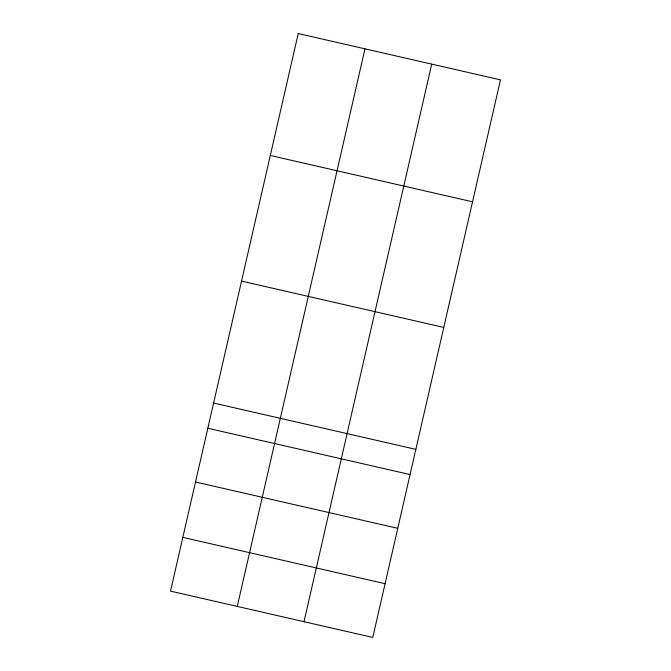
<?xml version="1.0" encoding="UTF-8"?>
<svg xmlns="http://www.w3.org/2000/svg" width="671" height="671" viewBox="0 0 671 671"><rect width="100%" height="100%" fill="white"/><g stroke="black" fill="none" stroke-linecap="round" stroke-linejoin="round"><path stroke-width="1.01" d="M237.266 606.416L364.974 48.832M304.005 621.698L431.713 64.122M270.304 155.479L472.543 201.803M241.535 281.107L443.774 327.431M213.604 403.045L415.844 449.36M207.834 428.257L410.073 474.573M195.521 482.004L397.76 528.32M182.839 537.379L385.079 583.703M298.234 33.55L170.526 591.134L372.766 637.45L500.474 79.866L298.234 33.55"/></g></svg>
